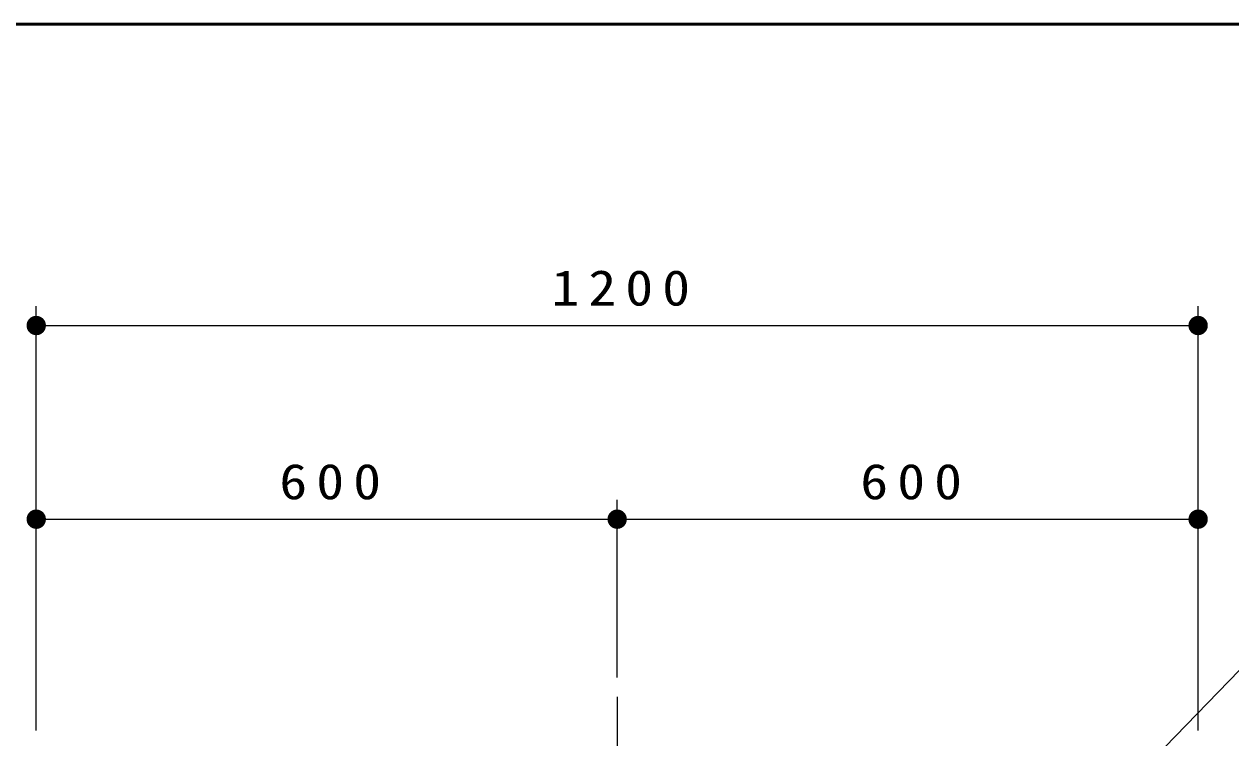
# Model space of a CAD drawing. Units: millimetres on the paper, scale 1:20. Extents: x -365 to 0, y -5 to 257.
# Drawn here: x -290.1 to -227.8, y 220.1 to 257 of the extents above; entities that cross this region are included whole.
import ezdxf

# ---------------------------------------------------------------- set-up
doc = ezdxf.new("R2010")
doc.units = ezdxf.units.MM
doc.linetypes.add('USER2', pattern=[6, 3, -1, 1, -1])
doc.layers.add('LY_1', color=7, linetype='Continuous', lineweight=25)
doc.layers.add('LY_3', color=7, linetype='Continuous', lineweight=13)
doc.styles.add('ＭＳ ゴシック', font='')
doc.styles.get('ＭＳ ゴシック').set_extended_font_data('MS Gothic')

# ---------------------------------------------------------------- blocks, each defined once
blk = doc.blocks.new('filled_dot')
at = {"color": 0, "linetype": 'Continuous', "lineweight": -2, "const_width": 1.25}
blk.add_lwpolyline([(-0.625, 0, 1), (0.625, 0, 1)], format="xyb", close=True, dxfattribs=at)

msp = doc.modelspace()

# ---------------------------------------------------------------- linework, layer by layer
at = {"layer": 'LY_1', "lineweight": 13}
for p, q in [((-289.467, 220.524), (-289.467, 242.439)), ((-229.467, 220.524), (-229.467, 242.439)), ((-289.467, 241.439), (-229.467, 241.439)), ((-289.467, 220.524), (-289.467, 232.439)), ((-259.467, 223.274), (-259.467, 232.439)), ((-259.467, 223.274), (-259.467, 232.439)), ((-229.467, 220.524), (-229.467, 232.439)), ((-289.467, 231.439), (-259.467, 231.439)), ((-259.467, 231.439), (-229.467, 231.439))]:
    msp.add_line(p, q, dxfattribs=at)
at = {"layer": 'LY_1', "color": 70, "linetype": 'USER2', "lineweight": 13}
msp.add_line((-259.467, 222.274), (-259.467, 188.853), dxfattribs=at)
at = {"layer": 'LY_1', "lineweight": 13}
msp.add_lwpolyline([(-236.667, 214.019), (-225.688, 225.325), (-177.688, 225.325)], dxfattribs=at)
at = {"layer": 'LY_3', "lineweight": 50}
msp.add_line((0, 257), (-365, 257), dxfattribs=at)

# ---------------------------------------------------------------- block references
at = {"layer": 'LY_1', "lineweight": 13, "xscale": 0.4, "yscale": 0.4}
for p in [(-289.467, 241.439), (-289.467, 231.439), (-259.467, 231.439)]:
    msp.add_blockref('filled_dot', p, dxfattribs=at)
at = {"layer": 'LY_1', "lineweight": 13, "xscale": 0.4, "yscale": 0.4, "rotation": 180}
for p in [(-229.467, 241.439), (-259.467, 231.439), (-229.467, 231.439)]:
    msp.add_blockref('filled_dot', p, dxfattribs=at)

# ---------------------------------------------------------------- texts
at = {"layer": 'LY_1', "char_height": 1.833, "attachment_point": 8, "style": 'ＭＳ ゴシック'}
for s, insert in [('\\T1.33;\\W1.15;1200', (-259.046, 242.439)), ('\\T1.33;\\W1.15;600', (-274.051, 232.439)), ('\\T1.33;\\W1.15;600', (-244.051, 232.439))]:
    msp.add_mtext(s, dxfattribs=dict(at, insert=insert))

doc.saveas('drawing.dxf')
